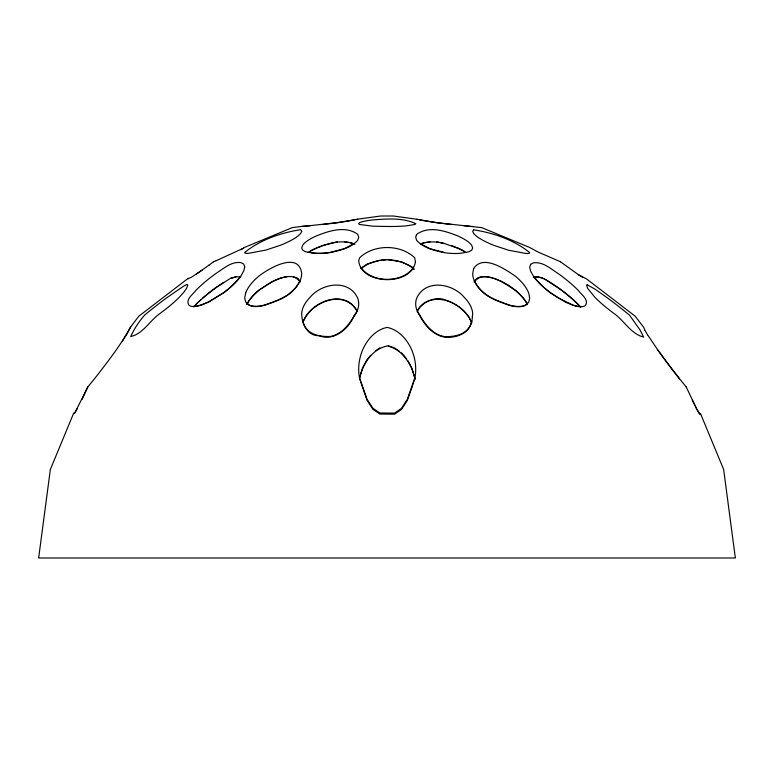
<?xml version="1.0" encoding="UTF-8"?>
<svg xmlns="http://www.w3.org/2000/svg" width="774" height="774" viewBox="0 0 774 774"><rect width="100%" height="100%" fill="white"/><g stroke="black" fill="none" stroke-linecap="round" stroke-linejoin="round"><path stroke-width="1.16" d="M38.748 557.251L50.349 469.479L73.733 413.026L74.681 413.026L77.526 408.333M359.668 377.548L362.513 368.105L367.04 359.629L370.727 355.305M414.719 378.273L407.347 399.326L401.445 408.391L394.566 413.074L387.193 413.074L379.821 412.958L372.942 408.266L367.04 399.21L359.668 378.205C362.696 363.915 372.052 349.151 387.193 345.959C402.296 349.287 411.662 363.896 414.719 378.205M188.672 278.679L187.734 278.679L138.865 316.169L130.671 326.851L126.888 334.184L116.458 349.654A75.659 7.856 -52.5 0 1 94.834 378.322L87.781 387L82.054 399.423M130.709 326.851L122.36 341.179M471.714 320.968C469.373 334.107 455.335 337.096 444.189 336.574C432.473 334.349 425.042 324.393 419.508 314.757A44.853 27.216 5.8 0 1 417.409 311.071M303.147 321.616C310.974 301.328 344.604 288.054 357.153 311.09M303.147 321.945C310.974 301.628 344.604 288.412 357.153 311.438M413.587 267.262C402.78 283.429 371.617 283.332 360.8 267.224M417.805 310.132L419.508 307.133M417.234 311.477C430.092 288.054 464.274 302.247 471.714 323.019M74.681 413.171L87.955 386.71M187.734 278.679L191.517 277.189L201.956 270.232M474.23 281.697C477.287 274.606 486.778 276.637 492.67 278.04M474.23 282.026C484.089 268.675 505.674 283.787 515.436 290.511A44.853 21.778 25.2 0 1 527.5 304.637M193.781 306.91L196.054 304.279A44.853 10.507 -35.6 0 1 201.056 299.528M361.09 268.278L367.04 264.089L379.821 260.335M361.09 268.472C375.651 256.813 399.916 256.784 414.013 269.246M527.297 303.36L525.865 304.801A23.104 11.213 25.2 0 1 508.566 304.801C498.795 301.125 488.462 297.942 481.041 290.134A44.853 25.358 16.5 0 1 474.404 280.73M420.263 306.456L424.036 303.069M240.878 249.692L244.7 247.341L292.175 227.662L301.725 226.405A28.319 0.484 -7.5 0 0 310.045 225.66L310.713 225.573M208.825 265.298L213.43 261.825M208.825 265.25L196.054 274.354M375.893 350.622L379.821 347.826M223.58 282.413L216.198 287.396A44.853 10.507 -35.6 0 0 202.759 298.009M354.037 243.655L344.449 248.628L330.198 252.372A26.49 9.433 -9.1 0 1 310.045 252.372L309.842 252.305M272.148 281.572L258.951 290.047A44.853 21.778 -25.2 0 0 253.804 294.807M243.733 248.115L216.198 260.693M230.449 278.476L236.351 276.84L240.878 276.84M425.023 302.586C430.75 299.364 437.726 297.564 444.189 299.441M213.363 261.825L216.198 260.674M321.839 245.909L315.947 248.212A33.263 10.168 -14.3 0 0 310.045 251.221M273.203 280.991L280.575 278.108L287.444 276.618M420.64 243.839L424.036 242.668M420.64 244.013C428.138 241.275 436.565 241.314 444.189 243.578M322.816 245.522L337.232 241.846M301.696 226.414L310.045 225.65M236.351 276.628L230.449 278.34L216.198 287.531A44.853 10.507 -35.6 0 0 196.054 304.414M310.277 225.631L337.57 222.651L357.607 219.177M357.404 219.206L380.682 216.004L393.318 216.004L417.031 219.274M425.216 242.514L429.938 241.865M381.011 260.209L385.8 259.687M560.628 261.825L538.036 252.024L529.687 247.496L481.825 227.662L463.568 225.611M534.641 276.86L538.036 276.86L542.806 278.069M533.509 277.073C543.174 275.834 550.643 283.071 558.189 287.812A44.853 10.507 35.6 0 1 578.333 304.695L580.606 307.181M735.252 557.251L723.651 469.479L700.654 413.955L699.706 413.955L696.861 409.272L692.333 400.216M38.7 557.996L735.3 557.996M464.013 225.669L436.817 222.699L416.828 219.245M388.248 259.667L401.445 261.912L410.965 266.266M344.449 241.807L349.171 242.446M436.817 241.865L444.189 243.423L458.44 248.464A33.263 10.168 14.3 0 1 466.335 252.711M444.189 252.44L429.938 248.686L420.427 243.723M472.662 226.453L472.691 226.463A28.319 0.484 7.5 0 1 464.342 225.708M293.346 276.618L297.884 278.33L300.157 281.581M350.351 242.61L353.747 243.771M354.879 244.342C342.079 238.992 328.041 243.259 315.947 248.367A33.263 10.168 -14.3 0 0 308.052 252.605M388.248 345.726L393.511 347.536M493.812 278.292L501.184 281.175L508.566 285.238L515.436 290.231A44.853 21.778 25.2 0 1 527.5 304.356M445.243 299.848L450.516 301.908M451.571 245.619L458.44 248.309A33.263 10.168 14.3 0 1 464.342 251.318M543.938 278.621L558.189 287.676A44.853 10.507 35.6 0 1 578.333 304.559L579.852 306.223M451.571 302.315L457.463 305.807M560.569 261.825L578.333 274.644L586.682 279.017L635.135 316.169L643.716 327.354L644.655 329.879M578.333 274.644L582.87 277.527M394.566 347.894L399.481 351.386M458.44 306.388L464.342 311.371L468.87 316.934L471.714 322.69M247.09 303.176L248.522 304.617A23.104 11.213 -25.2 0 0 265.821 304.617C275.602 301.009 285.935 297.835 293.346 290.018A44.853 25.358 -16.5 0 0 299.983 280.614M411.874 266.798L414.013 269.052M401.445 352.78L406.611 358.836M647.499 334.697L657.929 350.158A75.659 7.856 52.5 0 0 679.553 378.825L686.257 387L696.861 409.417L699.706 414.1L700.654 413.955M300.157 281.91C290.318 268.443 268.733 283.603 258.951 290.327A44.853 21.778 -25.2 0 0 246.887 304.453M644.655 329.801L647.499 334.774M407.908 360.752L411.874 368.163L414.409 376.561M686.19 387L686.432 387.542M303.079 321.761C305.662 334.291 319.507 336.854 330.198 336.506C341.914 334.291 349.316 324.325 354.879 314.718A44.853 27.216 -5.8 0 0 357.375 310.093M414.719 377.615L414.941 379.782M354.869 219.826A28.928 1.461 -7 0 1 322.826 224.441M193.597 306.301A23.104 8.611 -31.6 0 0 201.956 304.627L208.825 301.744L223.58 292.688A44.853 16.709 -31.6 0 0 240.23 276.715M451.561 224.489A28.928 1.461 7 0 1 419.518 219.874M246.887 304.182A44.853 21.778 -25.2 0 1 253.05 295.61M679.553 378.747A75.659 7.856 52.5 0 1 657.929 350.08M580.79 306.533A23.133 8.62 31.6 0 1 572.441 304.869L558.189 297.913L550.807 292.92A44.853 16.709 31.6 0 1 534.157 276.947M472.334 316.169C472.43 329.153 463.2 335.868 451.571 337.164C436.836 339.273 425.487 327.092 419.508 315.105A44.853 27.216 5.8 0 1 416.664 298.222C425.574 278.679 452.538 283.236 464.342 297.458A44.853 25.358 16.5 0 1 472.691 314.331L472.334 316.169M415.386 261.825C411.971 285.964 361.197 285.509 358.691 260.848L359.668 257.742C373.91 244.11 400.477 244.158 414.719 257.761L415.386 261.825M411.991 387L407.347 400.429L401.445 409.485L394.566 414.177L379.821 414.051L372.942 409.359L367.04 400.303L359.668 378.796A75.659 59.704 -9.7 0 1 362.513 350.129C367.108 339.602 375.477 329.734 387.193 327.392C398.891 329.879 407.288 339.622 411.874 350.196A75.659 59.704 9.7 0 1 414.719 378.863L411.991 387M245.668 292.959L244.7 297.951L245.668 302.015L248.522 304.898A23.104 11.213 -25.2 0 0 265.821 304.898C275.612 301.328 285.935 298.164 293.346 290.347A44.853 25.358 -16.5 0 0 301.696 273.464C298.861 250.718 268.539 268.472 258.951 276.076A44.853 21.778 -25.2 0 0 245.668 292.959M473.659 268.597L472.691 273.58A44.853 25.358 16.5 0 0 481.041 290.463C488.462 298.271 498.785 301.444 508.566 305.082A23.104 11.213 25.2 0 0 525.865 305.082L528.719 302.199L529.687 298.125L528.719 293.143A44.853 21.778 25.2 0 0 515.436 276.26C505.596 269.449 482.986 253.785 473.659 268.597M244.7 266.962L243.733 271.035L240.878 276.018A44.853 16.709 -31.6 0 1 223.58 292.901L208.825 301.957L201.956 304.84A23.104 8.611 -31.6 0 1 188.672 304.84C185.508 299.045 193.2 294.265 196.054 290.173A44.853 10.507 -35.6 0 1 216.198 273.29C223.734 268.52 231.213 261.341 240.878 262.589L243.733 264.079L244.7 266.962M358.691 237.241L357.723 240.346C350.777 248.009 339.97 250.544 330.198 252.556A26.49 9.433 -9.1 0 1 310.045 252.556L305.517 251.685L302.673 250.137L301.696 247.932L302.673 245.242A33.263 10.168 -14.3 0 1 315.947 236.128C328.669 230.942 345.407 225.311 357.723 234.299L358.691 237.241M416.325 235.306L415.696 237.26L416.664 240.366C423.591 248.057 434.408 250.621 444.189 252.614A26.49 9.433 9.1 0 0 464.342 252.614L468.87 251.782L471.714 250.234L472.691 248.038L471.714 245.339A33.263 10.168 14.3 0 0 458.44 236.234C445.718 231.058 428.989 225.35 416.664 234.367L416.325 235.306M187.705 285.229L186.727 288.102L183.883 292.175L179.355 297.158A44.853 10.507 -35.6 0 1 159.202 314.041C150.485 320.446 144.748 330.779 134.521 335.365L130.709 336.622C134.26 328.757 139.175 321.142 144.951 314.786A44.853 3.58 -37.5 0 1 166.584 297.903L183.883 285.974L186.727 284.484L187.705 285.229M530.654 264.321L529.687 267.204L530.654 271.268L533.509 276.26A44.853 16.709 31.6 0 0 550.807 293.143L565.562 302.199L572.431 305.072A23.104 8.611 31.6 0 0 585.715 305.072C588.85 299.306 581.187 294.536 578.333 290.443A44.853 10.507 35.6 0 0 558.189 273.561C550.643 268.82 543.174 261.593 533.509 262.831L530.654 264.321M301.696 231.213L300.728 233.409L297.884 236.099A33.263 7.808 -18.3 0 1 280.575 245.213L265.821 250.099L253.05 252.459A26.5 3.909 -21.1 0 1 244.71 252.45C260.103 239.853 281.088 232.713 300.709 229.655L301.696 231.213M353.873 316.169C348.464 329.192 333.468 341.721 318.907 335.664C307.655 336.139 301.957 323.987 301.696 314.225A44.853 25.358 -16.5 0 1 310.045 297.342C321.829 283.061 348.822 278.708 357.723 298.183A44.853 27.216 -5.8 0 1 354.879 315.066L353.873 316.169M473.64 229.82L472.691 231.339L473.659 233.535L476.503 236.225A33.263 7.808 18.3 0 0 493.812 245.339L508.566 250.234L521.337 252.605A26.49 3.909 21.1 0 0 529.687 252.605C514.284 240.017 493.261 232.819 473.64 229.82M587.156 284.774L586.682 285.5L587.659 288.383L595.032 297.439A44.853 10.507 35.6 0 0 615.185 314.321C623.757 320.939 629.639 331.195 639.866 335.829L643.678 337.125L639.866 329.705L629.436 315.086A44.853 3.58 37.5 0 0 607.803 298.203L595.032 289.147L587.156 284.774M415.696 223.657L414.719 224.508L407.347 225.718A28.319 3.696 1 0 1 387.193 226.463L372.942 226.202L359.668 224.489A28.928 3.522 -2.9 0 1 372.942 219.884C386.932 218.887 402.867 217.446 415.696 223.657"/></g></svg>
